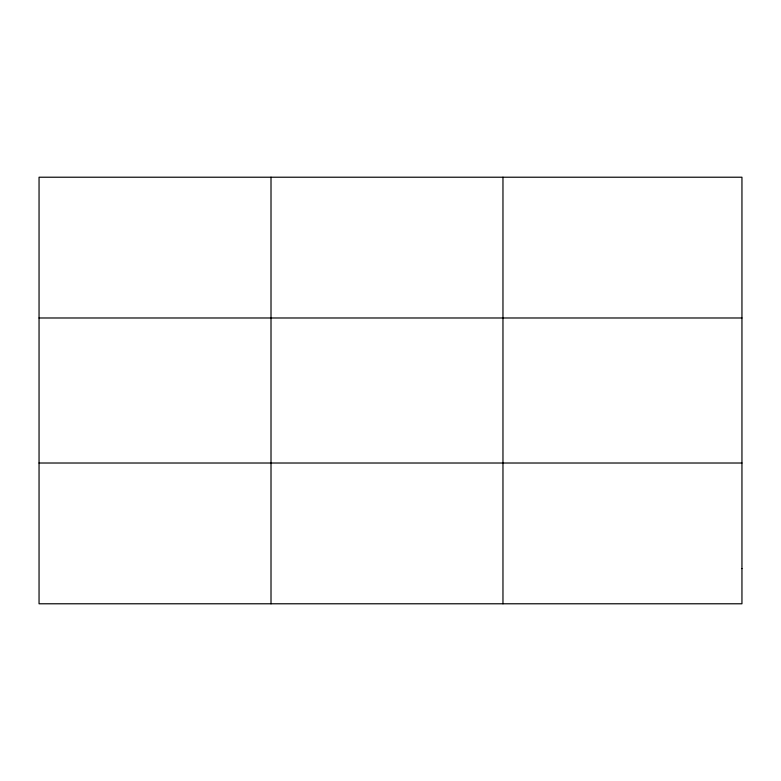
<?xml version="1.0" encoding="UTF-8"?>
<svg xmlns="http://www.w3.org/2000/svg" width="781" height="781" viewBox="0 0 781 781"><rect width="100%" height="100%" fill="white"/><g stroke="black" fill="none" stroke-linecap="round" stroke-linejoin="round"><path stroke-width="1.17" d="M271.007 603.781L271.007 177.219M502.964 603.781L502.964 177.219M39.05 317.984L741.95 317.984M39.05 463.016L741.95 463.016M741.95 568.588L741.95 603.781L39.05 603.781L39.05 177.219L741.95 177.219L741.95 568.588"/></g></svg>
